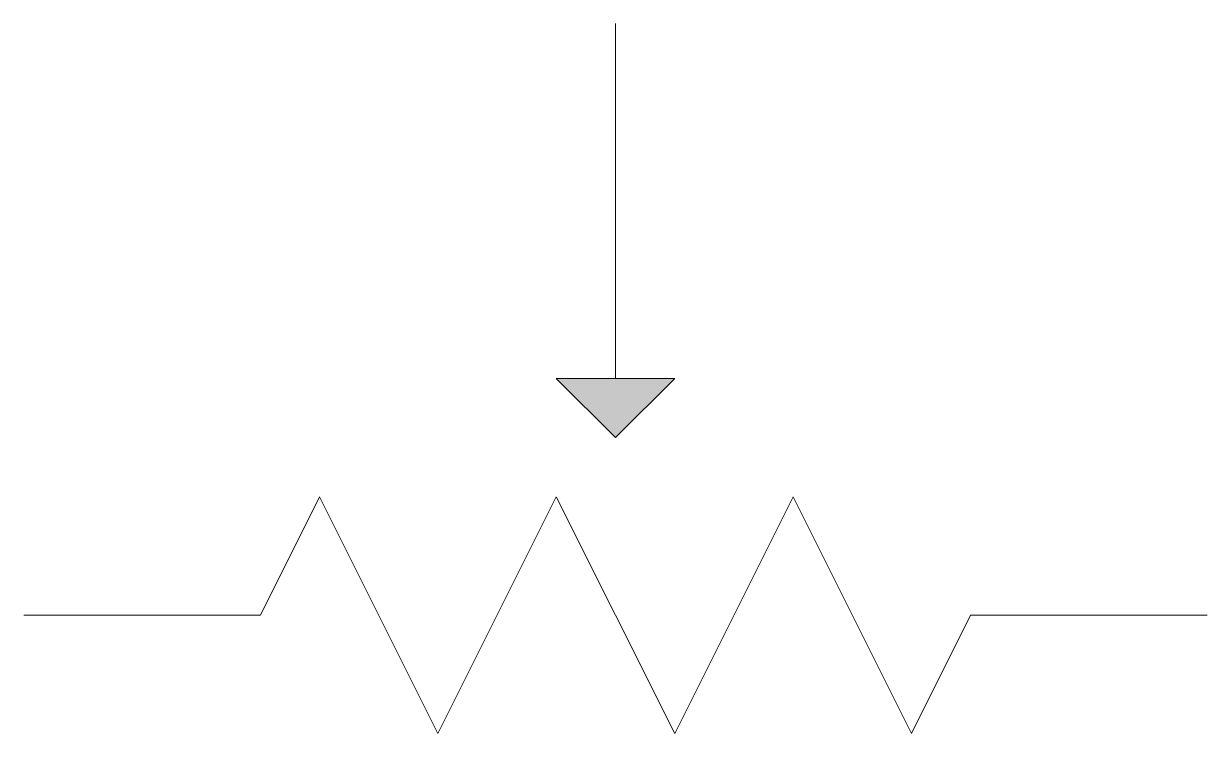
# Model space of a CAD drawing. Header units: millimetres. Extents: x 0 to 100, y -10 to 50.
import ezdxf

# ---------------------------------------------------------------- set-up
doc = ezdxf.new("R2010")
doc.units = ezdxf.units.MM
doc.layers.get('0').update_dxf_attribs({"lineweight": 0, "true_color": 0xffffff})

msp = doc.modelspace()

# ---------------------------------------------------------------- hatches: boundary and pattern name
msp.add_hatch(color=256).paths.add_polyline_path([(45, 20), (55, 20), (50, 15)])

# ---------------------------------------------------------------- linework, layer by layer
for p, q in [((50, 20), (50, 50)), ((50, 15), (45, 20)), ((45, 20), (55, 20)), ((55, 20), (50, 15)), ((20, 0), (25, 10)), ((25, 10), (35, -10)), ((35, -10), (45, 10)), ((45, 10), (55, -10)), ((55, -10), (65, 10)), ((65, 10), (75, -10)), ((0, 0), (20, 0)), ((75, -10), (80, 0)), ((80, 0), (100, 0))]:
    msp.add_line(p, q)

doc.saveas('drawing.dxf')
